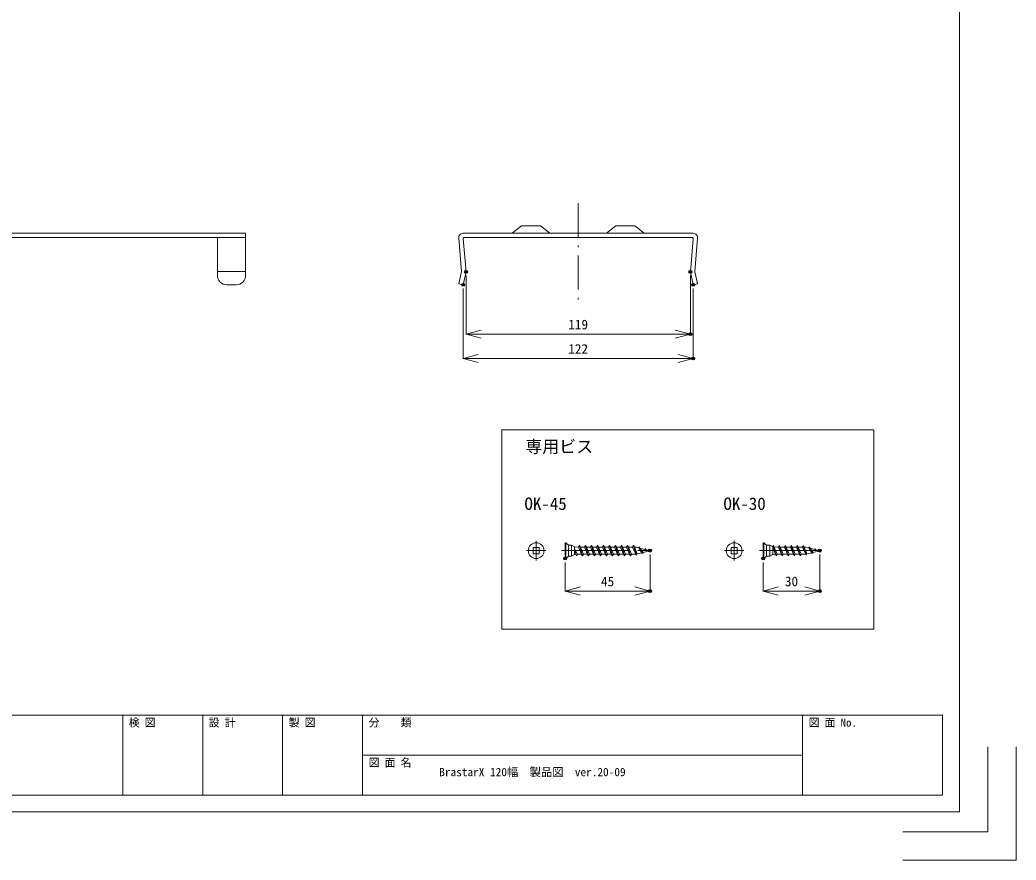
# Model space of a CAD drawing. Units: millimetres, scale not verified. Extents: x -630 to 630, y -1503 to 1503.
# Drawn here: x 102 to 630, y -1503 to -1058 of the extents above; entities that cross this region are included whole.
import ezdxf
from ezdxf.enums import TextEntityAlignment as Align

# ---------------------------------------------------------------- set-up
doc = ezdxf.new("R2010")
doc.units = ezdxf.units.MM
doc.header["$LTSCALE"] = 3
doc.header["$PDMODE"] = 32
doc.header["$PDSIZE"] = 1.5
doc.linetypes.add('CHAIN', pattern=[18.5, 12, -1.5, 3.5, -1.5])
doc.linetypes.add('DASHED_DOTTED', pattern=[9.25, 6, -1.5, 0.25, -1.5])
doc.layers.add('0-2_Defpoints', color=7, linetype='Continuous')
doc.layers.add('0-E_0 @ 1', color=7, linetype='Continuous')
for name, color, linetype, lineweight in [('0-4_レイヤ0', 2, 'Continuous', 18), ('0-B_枠_印刷なし', 3, 'Continuous', 18), ('0-F_0', 4, 'Continuous', 5), ('1-0_レイヤ15', 2, 'Continuous', 18)]:
    doc.layers.add(name, color=color, linetype=linetype, lineweight=lineweight)
doc.styles.add('ＭＳ ゴシック', font='')
doc.styles.get('ＭＳ ゴシック').set_extended_font_data('MS Gothic')

# ---------------------------------------------------------------- blocks, each defined once
blk = doc.blocks.new('_Open30')
at = {"layer": '0-F_0', "color": 7}
blk.add_line((0, 0), (-1, 0), dxfattribs=at)
blk.add_lwpolyline([(-1, 0.2679), (0, 0), (-1, -0.2679)], dxfattribs=at)
blk = doc.blocks.new('D304')
at = {"layer": '0-2_Defpoints'}
for p in [(1095.242, 325.704), (1217.242, 325.704), (1217.242, 286.602)]:
    blk.add_point(p, dxfattribs=at)
at = {"layer": '0-F_0', "lineweight": 18}
for p, q in [((1095.242, 323.704), (1095.242, 286.422)), ((1217.242, 323.704), (1217.242, 286.422)), ((1103.242, 286.602), (1209.242, 286.602))]:
    blk.add_line(p, q, dxfattribs=at)
at = {"layer": '0-F_0', "xscale": 8, "yscale": 8, "rotation": 180}
blk.add_blockref('_Open30', (1095.242, 286.602), dxfattribs=at)
at = {"layer": '0-F_0', "xscale": 8, "yscale": 8}
blk.add_blockref('_Open30', (1217.242, 286.602), dxfattribs=at)
at = {"layer": '0-F_0', "color": 7, "style": 'ＭＳ ゴシック'}
blk.add_text('122', height=5.132, dxfattribs=at).set_placement((1150.992, 287.602), align=Align.BOTTOM_LEFT)
blk = doc.blocks.new('D298')
at = {"layer": '0-2_Defpoints'}
for p in [(1096.742, 332.582), (1215.742, 332.582), (1215.742, 299.531)]:
    blk.add_point(p, dxfattribs=at)
at = {"layer": '0-F_0', "lineweight": 18}
for p, q in [((1096.742, 330.582), (1096.742, 299.351)), ((1215.742, 330.582), (1215.742, 299.351)), ((1104.742, 299.531), (1207.742, 299.531))]:
    blk.add_line(p, q, dxfattribs=at)
at = {"layer": '0-F_0', "xscale": 8, "yscale": 8, "rotation": 180}
blk.add_blockref('_Open30', (1096.742, 299.531), dxfattribs=at)
at = {"layer": '0-F_0', "xscale": 8, "yscale": 8}
blk.add_blockref('_Open30', (1215.742, 299.531), dxfattribs=at)
at = {"layer": '0-F_0', "color": 7, "style": 'ＭＳ ゴシック'}
blk.add_text('119', height=5.132, dxfattribs=at).set_placement((1150.992, 300.531), align=Align.BOTTOM_LEFT)
blk = doc.blocks.new('D360')
at = {"layer": '0-2_Defpoints'}
for p in [(1149.37, 180.525), (1194.37, 184.725), (1194.37, 163.313)]:
    blk.add_point(p, dxfattribs=at)
at = {"layer": '0-F_0', "lineweight": 18}
for p, q in [((1194.37, 182.725), (1194.37, 163.133)), ((1149.37, 178.525), (1149.37, 163.133)), ((1157.37, 163.313), (1186.37, 163.313))]:
    blk.add_line(p, q, dxfattribs=at)
at = {"layer": '0-F_0', "xscale": 8, "yscale": 8, "rotation": 180}
blk.add_blockref('_Open30', (1149.37, 163.313), dxfattribs=at)
at = {"layer": '0-F_0', "xscale": 8, "yscale": 8}
blk.add_blockref('_Open30', (1194.37, 163.313), dxfattribs=at)
at = {"layer": '0-F_0', "color": 7, "style": 'ＭＳ ゴシック'}
blk.add_text('45', height=5.132, dxfattribs=at).set_placement((1168.37, 164.313), align=Align.BOTTOM_LEFT)
blk = doc.blocks.new('D359')
at = {"layer": '0-2_Defpoints'}
for p in [(1254.404, 180.525), (1284.404, 184.725), (1284.404, 163.313)]:
    blk.add_point(p, dxfattribs=at)
at = {"layer": '0-F_0', "lineweight": 18}
for p, q in [((1284.404, 182.725), (1284.404, 163.133)), ((1254.404, 178.525), (1254.404, 163.133)), ((1262.404, 163.313), (1276.404, 163.313))]:
    blk.add_line(p, q, dxfattribs=at)
at = {"layer": '0-F_0', "xscale": 8, "yscale": 8, "rotation": 180}
blk.add_blockref('_Open30', (1254.404, 163.313), dxfattribs=at)
at = {"layer": '0-F_0', "xscale": 8, "yscale": 8}
blk.add_blockref('_Open30', (1284.404, 163.313), dxfattribs=at)
at = {"layer": '0-F_0', "color": 7, "style": 'ＭＳ ゴシック'}
blk.add_text('30', height=5.132, dxfattribs=at).set_placement((1265.904, 164.313), align=Align.BOTTOM_LEFT)

msp = doc.modelspace()

# ---------------------------------------------------------------- linework, layer by layer
at = {"layer": '0-4_レイヤ0', "color": 4, "linetype": 'CHAIN'}
for p, q in [((375.441, -1333.769), (375.441, -1344.169)), ((480.474, -1333.769), (480.474, -1344.169)), ((380.641, -1338.969), (370.241, -1338.969)), ((388.813, -1338.969), (437.005, -1338.969)), ((485.674, -1338.969), (475.274, -1338.969)), ((493.847, -1338.969), (527.038, -1338.969))]:
    msp.add_line(p, q, dxfattribs=at)
at = {"layer": '0-4_レイヤ0'}
for p, q in [((390.861, -1334.769), (390.861, -1343.169)), ((391.261, -1334.769), (390.861, -1334.769)), ((391.261, -1343.169), (391.261, -1334.769)), ((392.511, -1336.019), (394.267, -1336.019)), ((394.267, -1336.019), (395.814, -1336.912)), ((398.468, -1336.269), (397.977, -1337.119)), ((398.468, -1336.269), (398.958, -1337.119)), ((400.058, -1341.669), (398.468, -1336.269)), ((401.648, -1336.269), (401.157, -1337.119)), ((401.648, -1336.269), (402.138, -1337.119)), ((403.238, -1341.669), (401.648, -1336.269)), ((404.828, -1336.269), (404.337, -1337.119)), ((404.828, -1336.269), (405.318, -1337.119)), ((406.418, -1341.669), (404.828, -1336.269)), ((408.008, -1336.269), (407.517, -1337.119)), ((408.008, -1336.269), (408.498, -1337.119)), ((409.598, -1341.669), (408.008, -1336.269)), ((411.188, -1336.269), (410.697, -1337.119)), ((411.188, -1336.269), (411.678, -1337.119)), ((412.778, -1341.669), (411.188, -1336.269)), ((414.368, -1336.269), (413.877, -1337.119)), ((414.368, -1336.269), (414.858, -1337.119)), ((415.958, -1341.669), (414.368, -1336.269)), ((417.548, -1336.269), (417.057, -1337.119)), ((417.548, -1336.269), (418.038, -1337.119)), ((419.138, -1341.669), (417.548, -1336.269)), ((420.728, -1336.269), (420.237, -1337.119)), ((420.728, -1336.269), (421.218, -1337.119)), ((422.318, -1341.669), (420.728, -1336.269)), ((423.908, -1336.269), (423.417, -1337.119)), ((423.908, -1336.269), (424.398, -1337.119)), ((425.498, -1341.669), (423.908, -1336.269)), ((427.088, -1336.269), (426.597, -1337.119)), ((427.088, -1336.269), (427.578, -1337.119)), ((428.678, -1341.315), (427.088, -1336.269)), ((495.894, -1334.769), (495.894, -1343.169)), ((496.294, -1334.769), (495.894, -1334.769)), ((496.294, -1343.169), (496.294, -1334.769)), ((497.544, -1336.019), (499.301, -1336.019)), ((499.301, -1336.019), (499.301, -1341.919)), ((499.301, -1336.019), (500.894, -1336.939)), ((501.221, -1336.269), (501.712, -1337.119)), ((502.811, -1341.669), (501.221, -1336.269)), ((504.401, -1336.269), (503.911, -1337.119)), ((504.401, -1336.269), (504.892, -1337.119)), ((505.991, -1341.669), (504.401, -1336.269)), ((507.581, -1336.269), (507.091, -1337.119)), ((507.581, -1336.269), (508.072, -1337.119)), ((509.171, -1341.669), (507.581, -1336.269)), ((510.761, -1336.269), (510.271, -1337.119)), ((510.761, -1336.269), (511.252, -1337.119)), ((512.351, -1341.669), (510.761, -1336.269)), ((513.941, -1336.269), (513.451, -1337.119)), ((513.941, -1336.269), (514.432, -1337.119)), ((515.531, -1341.669), (513.941, -1336.269)), ((517.121, -1336.269), (516.631, -1337.119)), ((517.121, -1336.269), (517.612, -1337.119)), ((518.711, -1341.315), (517.121, -1336.269)), ((391.261, -1343.169), (392.511, -1341.919)), ((394.267, -1341.919), (392.511, -1341.919)), ((397.368, -1340.819), (395.849, -1338.064)), ((396.442, -1340.914), (395.849, -1338.064)), ((395.861, -1336.939), (395.861, -1340.999)), ((398.043, -1337.096), (395.861, -1336.939)), ((395.861, -1336.939), (395.861, -1340.999)), ((396.442, -1340.914), (395.861, -1340.999)), ((396.878, -1341.669), (396.442, -1340.914)), ((396.878, -1341.669), (397.368, -1340.819)), ((399.567, -1340.819), (397.368, -1340.819)), ((397.977, -1337.119), (399.567, -1340.819)), ((398.958, -1337.119), (400.548, -1340.819)), ((401.157, -1337.119), (398.958, -1337.119)), ((400.058, -1341.669), (399.567, -1340.819)), ((400.058, -1341.669), (400.548, -1340.819)), ((402.747, -1340.819), (400.548, -1340.819)), ((401.157, -1337.119), (402.747, -1340.819)), ((402.138, -1337.119), (403.728, -1340.819)), ((404.337, -1337.119), (402.138, -1337.119)), ((403.238, -1341.669), (402.747, -1340.819)), ((403.238, -1341.669), (403.728, -1340.819)), ((405.927, -1340.819), (403.728, -1340.819)), ((404.337, -1337.119), (405.927, -1340.819)), ((405.318, -1337.119), (406.908, -1340.819)), ((407.517, -1337.119), (405.318, -1337.119)), ((406.418, -1341.669), (405.927, -1340.819)), ((406.418, -1341.669), (406.908, -1340.819)), ((409.107, -1340.819), (406.908, -1340.819)), ((407.517, -1337.119), (409.107, -1340.819)), ((408.498, -1337.119), (410.088, -1340.819)), ((410.697, -1337.119), (408.498, -1337.119)), ((409.598, -1341.669), (409.107, -1340.819)), ((409.598, -1341.669), (410.088, -1340.819)), ((412.287, -1340.819), (410.088, -1340.819)), ((410.697, -1337.119), (412.287, -1340.819)), ((411.678, -1337.119), (413.268, -1340.819)), ((413.877, -1337.119), (411.678, -1337.119)), ((412.778, -1341.669), (412.287, -1340.819)), ((412.778, -1341.669), (413.268, -1340.819)), ((415.467, -1340.819), (413.268, -1340.819)), ((413.877, -1337.119), (415.467, -1340.819)), ((414.858, -1337.119), (416.448, -1340.819)), ((417.057, -1337.119), (414.858, -1337.119)), ((415.958, -1341.669), (415.467, -1340.819)), ((415.958, -1341.669), (416.448, -1340.819)), ((418.647, -1340.819), (416.448, -1340.819)), ((417.057, -1337.119), (418.647, -1340.819)), ((418.038, -1337.119), (419.628, -1340.819)), ((420.237, -1337.119), (418.038, -1337.119)), ((419.138, -1341.669), (418.647, -1340.819)), ((419.138, -1341.669), (419.628, -1340.819)), ((421.827, -1340.819), (419.628, -1340.819)), ((420.237, -1337.119), (421.827, -1340.819)), ((421.218, -1337.119), (422.808, -1340.819)), ((423.417, -1337.119), (421.218, -1337.119)), ((422.318, -1341.669), (421.827, -1340.819)), ((422.318, -1341.669), (422.808, -1340.819)), ((425.007, -1340.819), (422.808, -1340.819)), ((423.417, -1337.119), (425.007, -1340.819)), ((424.398, -1337.119), (425.988, -1340.819)), ((426.597, -1337.119), (424.398, -1337.119)), ((425.498, -1341.669), (425.007, -1340.819)), ((425.498, -1341.669), (425.988, -1340.819)), ((427.852, -1340.819), (425.988, -1340.819)), ((426.597, -1337.119), (428.391, -1340.819)), ((428.441, -1337.119), (427.578, -1337.119)), ((427.578, -1337.119), (429.053, -1340.666)), ((429.968, -1337.499), (428.441, -1337.119)), ((430.268, -1336.981), (429.968, -1337.499)), ((429.968, -1337.499), (431.556, -1340.042)), ((430.268, -1336.981), (430.668, -1337.674)), ((431.858, -1340.564), (430.268, -1336.981)), ((433.162, -1338.296), (430.668, -1337.674)), ((430.668, -1337.674), (432.261, -1339.866)), ((431.858, -1340.564), (431.556, -1340.042)), ((431.858, -1340.564), (432.261, -1339.866)), ((432.261, -1339.866), (434.893, -1339.21)), ((433.448, -1337.8), (433.162, -1338.296)), ((433.162, -1338.296), (434.893, -1339.21)), ((433.448, -1337.8), (433.83, -1338.462)), ((433.83, -1338.462), (435.231, -1339.126)), ((434.893, -1339.21), (433.83, -1338.462)), ((435.038, -1339.46), (434.893, -1339.21)), ((435.038, -1339.46), (435.231, -1339.126)), ((496.294, -1343.169), (497.544, -1341.919)), ((499.301, -1341.919), (497.544, -1341.919)), ((499.301, -1341.919), (500.894, -1340.999)), ((500.894, -1337.5), (502.321, -1340.819)), ((502.128, -1340.819), (500.894, -1340.999)), ((501.712, -1337.119), (503.302, -1340.819)), ((502.321, -1340.819), (502.128, -1340.819)), ((502.811, -1341.669), (502.321, -1340.819)), ((502.811, -1341.669), (503.302, -1340.819)), ((505.501, -1340.819), (503.302, -1340.819)), ((503.911, -1337.119), (505.501, -1340.819)), ((504.892, -1337.119), (506.482, -1340.819)), ((507.091, -1337.119), (504.892, -1337.119)), ((505.991, -1341.669), (505.501, -1340.819)), ((505.991, -1341.669), (506.482, -1340.819)), ((508.681, -1340.819), (506.482, -1340.819)), ((507.091, -1337.119), (508.681, -1340.819)), ((508.072, -1337.119), (509.662, -1340.819)), ((510.271, -1337.119), (508.072, -1337.119)), ((509.171, -1341.669), (508.681, -1340.819)), ((509.171, -1341.669), (509.662, -1340.819)), ((511.861, -1340.819), (509.662, -1340.819)), ((510.271, -1337.119), (511.861, -1340.819)), ((511.252, -1337.119), (512.842, -1340.819)), ((513.451, -1337.119), (511.252, -1337.119)), ((512.351, -1341.669), (511.861, -1340.819)), ((512.351, -1341.669), (512.842, -1340.819)), ((515.041, -1340.819), (512.842, -1340.819)), ((513.451, -1337.119), (515.041, -1340.819)), ((514.432, -1337.119), (516.022, -1340.819)), ((516.631, -1337.119), (514.432, -1337.119)), ((515.531, -1341.669), (515.041, -1340.819)), ((515.531, -1341.669), (516.022, -1340.819)), ((517.886, -1340.819), (516.022, -1340.819)), ((516.631, -1337.119), (518.425, -1340.819)), ((518.474, -1337.119), (517.612, -1337.119)), ((517.612, -1337.119), (519.086, -1340.666)), ((520.002, -1337.499), (518.474, -1337.119)), ((520.301, -1336.981), (520.002, -1337.499)), ((520.002, -1337.499), (521.59, -1340.042)), ((520.301, -1336.981), (520.701, -1337.674)), ((521.891, -1340.564), (520.301, -1336.981)), ((523.195, -1338.296), (520.701, -1337.674)), ((520.701, -1337.674), (522.294, -1339.866)), ((521.891, -1340.564), (521.59, -1340.042)), ((521.891, -1340.564), (522.294, -1339.866)), ((522.294, -1339.866), (524.927, -1339.21)), ((523.481, -1337.8), (523.195, -1338.296)), ((523.195, -1338.296), (524.927, -1339.21)), ((523.481, -1337.8), (523.864, -1338.462)), ((523.864, -1338.462), (525.265, -1339.126)), ((524.927, -1339.21), (523.864, -1338.462)), ((525.071, -1339.46), (524.927, -1339.21)), ((525.071, -1339.46), (525.265, -1339.126)), ((390.861, -1343.169), (391.261, -1343.169)), ((495.894, -1343.169), (496.294, -1343.169))]:
    msp.add_line(p, q, dxfattribs=at)
for points in [[(391.261, -1334.769), (392.511, -1336.019), (392.511, -1341.919)], [(394.267, -1336.019), (394.267, -1341.919), (395.814, -1341.025)], [(496.294, -1334.769), (497.544, -1336.019), (497.544, -1341.919)], [(501.221, -1336.269), (500.894, -1336.835), (500.894, -1340.999)], [(428.678, -1341.315), (428.391, -1340.819), (427.852, -1340.819)], [(428.678, -1341.315), (429.053, -1340.666), (431.556, -1340.042)], [(435.231, -1339.126), (435.861, -1338.969), (433.83, -1338.462)], [(503.911, -1337.119), (503.396, -1337.119), (501.639, -1336.992)], [(518.711, -1341.315), (518.425, -1340.819), (517.886, -1340.819)], [(518.711, -1341.315), (519.086, -1340.666), (521.59, -1340.042)], [(525.265, -1339.126), (525.894, -1338.969), (523.864, -1338.462)]]:
    msp.add_lwpolyline(points, dxfattribs=at)
for points in [[(373.791, -1337.319), (373.791, -1340.619), (377.091, -1340.619), (377.091, -1337.319)], [(478.824, -1337.319), (478.824, -1340.619), (482.124, -1340.619), (482.124, -1337.319)]]:
    msp.add_lwpolyline(points, close=True, dxfattribs=at)
for centre in [(375.441, -1338.969), (480.474, -1338.969)]:
    msp.add_circle(centre, 4.2, dxfattribs=at)
for centre, start, end in [((395.914, -1336.739), 240, 270), ((395.914, -1341.199), 90, 120)]:
    msp.add_arc(centre, 0.2, start, end, dxfattribs=at)
at = {"layer": '0-B_枠_印刷なし'}
for p, q in [((615, -1488.042), (615, -1443.042)), ((570, -1488.042), (615, -1488.042))]:
    msp.add_line(p, q, dxfattribs=at)
msp.add_lwpolyline([(570, -1503.042), (630, -1503.042), (630, -1443.042)], dxfattribs=at)
at = {"layer": '0-F_0', "linetype": 'DASHED_DOTTED', "lineweight": 18}
msp.add_line((397.733, -1154.728), (397.733, -1208.672), dxfattribs=at)
at = {"layer": '0-F_0'}
for p, q in [((362.733, -1170.689), (367.733, -1166.689)), ((377.733, -1166.689), (367.733, -1166.689)), ((377.733, -1166.689), (382.733, -1170.689)), ((417.733, -1166.689), (412.733, -1170.689)), ((417.733, -1166.689), (427.733, -1166.689)), ((432.733, -1170.689), (427.733, -1166.689)), ((221.349, -1170.689), (-68.651, -1170.689)), ((206.349, -1172.989), (-68.651, -1172.989)), ((206.349, -1192.989), (206.349, -1172.989)), ((221.349, -1172.989), (206.349, -1172.989)), ((336.658, -1170.689), (458.808, -1170.689)), ((458.233, -1172.989), (337.233, -1172.989)), ((334.367, -1173.187), (335.905, -1190.993)), ((338.233, -1191.112), (336.735, -1173.532)), ((457.233, -1191.112), (458.731, -1173.532)), ((461.1, -1173.187), (459.562, -1190.993)), ((206.349, -1190.948), (221.349, -1190.948)), ((334.486, -1197.499), (335.905, -1190.993)), ((336.733, -1197.989), (338.233, -1191.112)), ((458.733, -1197.989), (457.233, -1191.112)), ((460.98, -1197.499), (459.562, -1190.993)), ((211.349, -1197.989), (216.349, -1197.989)), ((334.486, -1197.499), (336.733, -1197.989)), ((460.98, -1197.499), (458.733, -1197.989))]:
    msp.add_line(p, q, dxfattribs=at)
msp.add_lwpolyline([(221.349, -1170.689), (221.349, -1172.989), (221.349, -1192.989)], dxfattribs=at)
msp.add_lwpolyline([(357.229, -1274.92), (554.596, -1274.92), (554.596, -1380.625), (357.229, -1380.625)], close=True, dxfattribs=at)
for centre, radius, start, end in [((336.658, -1172.989), 2.3, 90, 184.93688), ((337.233, -1173.489), 0.5, 90, 184.87104), ((458.233, -1173.489), 0.5, 355.12896, 90), ((458.808, -1172.989), 2.3, 355.06312, 90), ((211.349, -1192.989), 5, 180, 270), ((216.349, -1192.989), 5, 270, 0)]:
    msp.add_arc(centre, radius, start, end, dxfattribs=at)
at = {"layer": '1-0_レイヤ15'}
for p, q in [((591, -1426.116), (-591, -1426.116)), ((156.129, -1426.116), (156.129, -1468.542)), ((198.556, -1426.116), (198.556, -1468.542)), ((240.982, -1426.116), (240.982, -1468.542)), ((283.409, -1426.116), (283.409, -1468.542)), ((516.754, -1426.116), (516.754, -1468.542)), ((591, -1426.116), (591, -1468.542)), ((516.754, -1447.329), (283.409, -1447.329)), ((591, -1468.542), (-591, -1468.542))]:
    msp.add_line(p, q, dxfattribs=at)
msp.add_lwpolyline([(600, -637.542), (600, -1477.542), (-600, -1477.542)], dxfattribs=at)

# ---------------------------------------------------------------- block references
at = {"layer": '0-E_0 @ 1'}
for name in ['D298', 'D304', 'D360', 'D359']:
    msp.add_blockref(name, (-758.509, -1523.694), dxfattribs=at)

# ---------------------------------------------------------------- texts
at = {"layer": '0-F_0', "color": 7, "style": 'ＭＳ ゴシック'}
for s, height, p in [('専用ビス', 6.598, (369.684, -1289.053)), ('OK-45', 6.598, (369.216, -1319.361)), ('OK-30', 6.598, (474.772, -1319.361)), ('BrastarX 120幅\u3000製品図\u3000ver.20-09', 4.399, (324.045, -1459.892))]:
    msp.add_text(s, height=height, dxfattribs=at).set_placement(p, align=Align.BOTTOM_LEFT)
at = {"layer": '1-0_レイヤ15', "color": 7, "style": 'ＭＳ ゴシック'}
for s, p in [('検', (159.311, -1433.547)), ('図', (167.797, -1433.547)), ('設', (201.738, -1433.547)), ('計', (210.224, -1433.547)), ('製', (244.165, -1433.547)), ('図', (252.65, -1433.547)), ('分', (286.591, -1433.547)), ('類', (303.562, -1433.547)), ('図', (519.936, -1433.547)), ('面', (528.421, -1433.547)), ('No.', (536.907, -1433.547)), ('図', (286.591, -1454.76)), ('面', (295.076, -1454.76)), ('名', (303.562, -1454.76))]:
    msp.add_text(s, height=4.246, dxfattribs=at).set_placement(p, align=Align.BOTTOM_LEFT)

doc.saveas('drawing.dxf')
